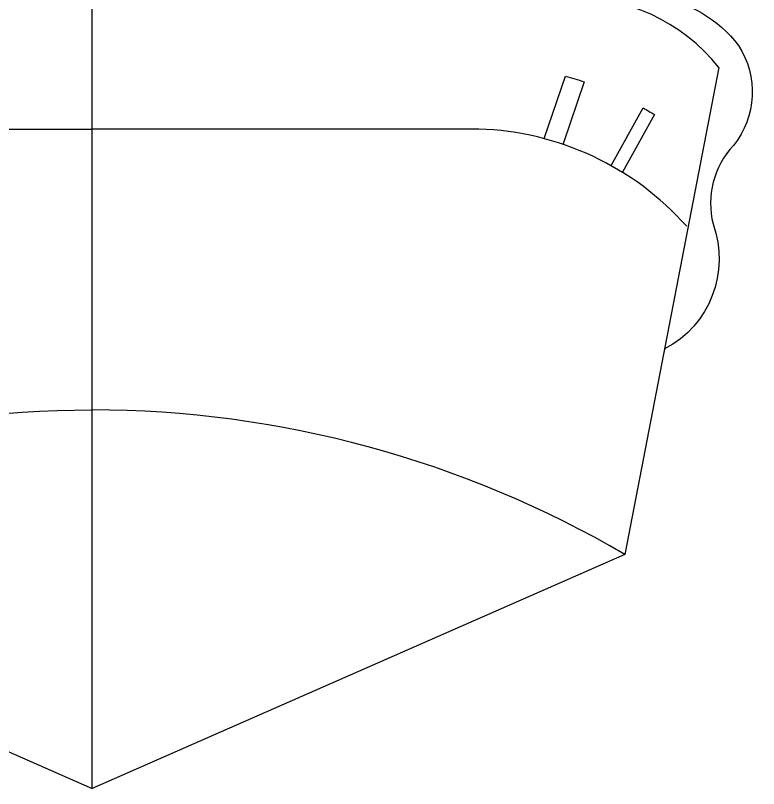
# Model space of a CAD drawing. Extents: x 1332 to 175445, y 256143 to 386027.
# Drawn here: x 113887 to 115013, y 380899 to 382072 of the extents above; entities that cross this region are included whole.
import ezdxf

# ---------------------------------------------------------------- set-up
doc = ezdxf.new("R2010")
doc.units = 0
doc.header["$LTSCALE"] = 10
doc.header["$MEASUREMENT"] = 0
doc.layers.add('00-园建', color=4, linetype='Continuous')

# ---------------------------------------------------------------- blocks, each defined once
blk = doc.blocks.new('CS')
at = {"layer": '00-园建'}
for p, q in [((0, -1200), (0, 0)), ((-807.6, -845.2), (0, -1200)), ((807.6, -845.2), (0, -1200))]:
    blk.add_line(p, q, dxfattribs=at)
for points in [[(-950, -106.7, -0.23632), (-718.1, 0), (0, 0)], [(950, -106.7, 0.23632), (718.1, 0), (0, 0)], [(-854.9, 0, 0.194799), (-979.5, -73.1, 0.323645), (-971.9, -225.1, -0.256381), (-941.2, -344, 0.37414), (-867.7, -533.5, 8.704766)], [(854.9, 0, -0.194799), (979.5, -73.1, -0.323645), (971.9, -225.1, 0.256381), (941.2, -344, -0.37414), (867.7, -533.5, -8.704766)], [(-950, -106.7), (-807.6, -845.2, -0.13307), (0, -626, -0.125801)], [(950, -106.7), (807.6, -845.2, 0.13307), (0, -626, 0.125801)], [(-685, -214.5), (-717.2, -119.7, 0.013867), (-745.9, -128.5), (-714, -222.3)], [(685, -214.5), (717.2, -119.7, -0.013867), (745.9, -128.5), (714, -222.3)], [(-786.4, -255.5), (-835.1, -168.1, 0.009242), (-852.4, -178.2), (-803.9, -265.2)], [(786.4, -255.5), (835.1, -168.1, -0.009242), (852.4, -178.2), (803.9, -265.2)], [(-901.1, -347.4, -0.205442), (-586, -200), (0, -200)], [(901.1, -347.4, 0.205442), (586, -200), (0, -200)]]:
    blk.add_lwpolyline(points, format="xyb", dxfattribs=at)
for points in [[(-718.1, 0), (-854.9, 0)], [(718.1, 0), (854.9, 0)]]:
    blk.add_lwpolyline(points, dxfattribs=at)

msp = doc.modelspace()

# ---------------------------------------------------------------- block references
at = {"layer": '00-园建'}
msp.add_blockref('CS', (114003.3, 382099.3), dxfattribs=at)

doc.saveas('drawing.dxf')
